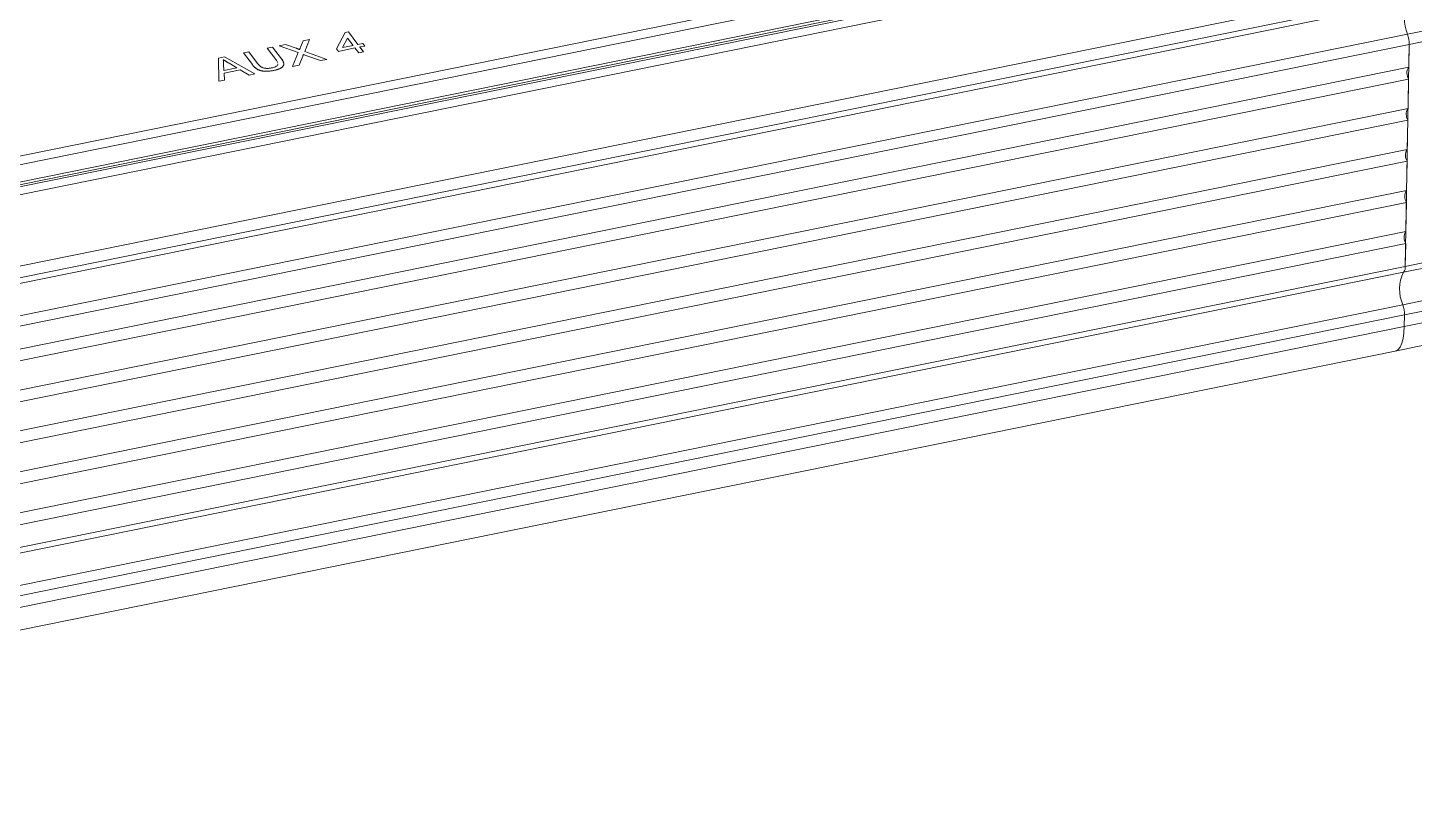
# Paper-space layout 'Sheet1' of a CAD drawing. Header units: millimetres. Extents: x 2 to 278, y 1 to 215.
# Drawn here: x 212.29 to 255.9, y 119.16 to 143.65 of the extents above; entities that cross this region are included whole.
import ezdxf

# ---------------------------------------------------------------- set-up
doc = ezdxf.new("R2010")
doc.units = ezdxf.units.MM

psp = doc.layouts.new('Sheet1')

# ---------------------------------------------------------------- linework, layer by layer
at = {"color": 8, "linetype": 'Continuous', "lineweight": 18}
for p, q in [((183.803, 133.886), (254.355, 148.195)), ((254.462, 147.945), (183.89, 133.633))]:
    psp.add_line(p, q, dxfattribs=at)
at = {"color": 7, "linetype": 'Continuous', "lineweight": 18}
for p, q in [((254.698, 147.451), (184.11, 133.135)), ((254.95, 147.419), (184.361, 133.103)), ((255.034, 147.367), (184.445, 133.052)), ((184.608, 132.837), (255.197, 147.153)), ((185.182, 130.704), (255.771, 145.02)), ((255.709, 144.467), (185.12, 130.151)), ((185.176, 130.336), (255.765, 144.652)), ((222.001, 142.989), (222.267, 143.495)), ((222.001, 142.989), (222.267, 143.495)), ((222.267, 143.495), (222.374, 143.517)), ((222.267, 143.495), (222.374, 143.517)), ((222.267, 143.495), (222.267, 143.495)), ((222.374, 143.517), (222.672, 143.125)), ((222.374, 143.517), (222.672, 143.125)), ((222.374, 143.517), (222.374, 143.517)), ((255.691, 143.446), (256.642, 143.639)), ((185.102, 129.131), (255.691, 143.446)), ((255.738, 143.126), (185.149, 128.81)), ((220.194, 143.084), (220.396, 143.125)), ((220.194, 143.084), (220.396, 143.125)), ((220.796, 142.867), (220.194, 143.084)), ((220.396, 143.125), (220.726, 143.006)), ((220.396, 143.125), (220.726, 143.006)), ((220.396, 143.125), (220.396, 143.125)), ((220.866, 143.034), (220.95, 143.237)), ((220.866, 143.034), (220.95, 143.237)), ((220.95, 143.237), (221.155, 143.279)), ((220.95, 143.237), (221.155, 143.279)), ((220.95, 143.237), (220.95, 143.237)), ((221.155, 143.279), (221, 142.907)), ((222.345, 143.323), (222.189, 143.027)), ((222.189, 143.027), (222.519, 143.094)), ((222.189, 143.027), (222.519, 143.094)), ((222.519, 143.094), (222.345, 143.323)), ((222.519, 143.094), (222.519, 143.094)), ((222.672, 143.125), (222.824, 143.156)), ((222.672, 143.125), (222.824, 143.156)), ((222.672, 143.125), (222.672, 143.125)), ((222.886, 143.074), (222.734, 143.044)), ((222.824, 143.156), (222.886, 143.074)), ((222.824, 143.156), (222.886, 143.074)), ((222.824, 143.156), (222.824, 143.156)), ((255.738, 143.126), (255.617, 136.144)), ((255.738, 143.126), (255.726, 142.406)), ((256.689, 143.318), (255.738, 143.126)), ((218.285, 142.697), (218.474, 142.735)), ((218.285, 142.697), (218.474, 142.735)), ((218.296, 141.965), (218.285, 142.697)), ((218.436, 142.642), (218.436, 142.643)), ((218.474, 142.735), (219.43, 142.195)), ((218.474, 142.735), (219.43, 142.195)), ((218.474, 142.735), (218.474, 142.735)), ((219.074, 142.857), (219.241, 142.891)), ((219.074, 142.857), (219.241, 142.891)), ((219.352, 142.491), (219.074, 142.857)), ((219.241, 142.891), (219.516, 142.529)), ((219.241, 142.891), (219.241, 142.891)), ((219.241, 142.891), (219.516, 142.529)), ((219.821, 143.008), (219.989, 143.042)), ((219.821, 143.008), (219.989, 143.042)), ((220.096, 142.646), (219.821, 143.008)), ((219.989, 143.042), (220.267, 142.676)), ((219.989, 143.042), (220.267, 142.676)), ((219.989, 143.042), (219.989, 143.042)), ((220.267, 142.676), (220.267, 142.676)), ((220.617, 142.435), (220.796, 142.867)), ((220.617, 142.435), (220.796, 142.867)), ((220.726, 143.006), (220.726, 143.006)), ((220.796, 142.867), (220.796, 142.867)), ((220.936, 142.753), (220.821, 142.477)), ((220.834, 142.958), (220.834, 142.958)), ((220.866, 143.034), (220.866, 143.034)), ((221, 142.907), (221.699, 142.655)), ((221, 142.907), (221.699, 142.655)), ((221, 142.907), (221, 142.907)), ((221.497, 142.614), (221.037, 142.78)), ((221.699, 142.655), (221.497, 142.614)), ((222.063, 142.907), (222.001, 142.989)), ((222.581, 143.013), (222.063, 142.907)), ((222.189, 143.027), (222.189, 143.027)), ((222.699, 142.858), (222.581, 143.013)), ((222.851, 142.889), (222.699, 142.858)), ((222.734, 143.044), (222.851, 142.889)), ((222.734, 143.043), (222.734, 143.044)), ((222.734, 143.043), (222.851, 142.888)), ((185.137, 128.09), (255.726, 142.406)), ((218.444, 142.509), (218.456, 142.308)), ((218.444, 142.508), (218.444, 142.509)), ((218.444, 142.508), (218.456, 142.308)), ((218.456, 142.308), (218.862, 142.39)), ((218.456, 142.308), (218.862, 142.39)), ((218.456, 142.308), (218.456, 142.308)), ((218.968, 142.327), (218.461, 142.224)), ((218.461, 142.224), (218.474, 142.001)), ((218.461, 142.224), (218.474, 142.001)), ((218.461, 142.224), (218.461, 142.224)), ((218.862, 142.39), (218.619, 142.534)), ((218.862, 142.39), (218.862, 142.39)), ((219.252, 142.159), (218.968, 142.327)), ((219.43, 142.195), (219.252, 142.159)), ((219.516, 142.529), (219.516, 142.529)), ((219.949, 142.384), (219.949, 142.385)), ((220.821, 142.477), (220.617, 142.435)), ((255.719, 142.033), (185.131, 127.717)), ((218.474, 142.001), (218.296, 141.965)), ((255.719, 142.033), (255.703, 141.114)), ((185.115, 126.798), (255.703, 141.114)), ((255.697, 140.74), (185.108, 126.425)), ((255.697, 140.74), (255.681, 139.821)), ((185.092, 125.505), (255.681, 139.821)), ((255.675, 139.448), (185.086, 125.132)), ((255.675, 139.448), (255.659, 138.529)), ((185.07, 124.213), (255.659, 138.529)), ((255.652, 138.156), (185.063, 123.84)), ((255.652, 138.156), (255.636, 137.236)), ((185.048, 122.92), (255.636, 137.236)), ((255.63, 136.863), (185.041, 122.547)), ((255.63, 136.863), (255.617, 136.144)), ((185.029, 121.828), (255.617, 136.144)), ((256.512, 136.151), (255.561, 135.958)), ((255.617, 136.144), (256.568, 136.336)), ((255.561, 135.958), (184.973, 121.642)), ((184.955, 120.622), (255.544, 134.938)), ((255.544, 134.938), (256.494, 135.131)), ((256.541, 134.81), (255.591, 134.617)), ((255.591, 134.617), (185.002, 120.301)), ((255.591, 134.617), (255.585, 134.25)), ((256.535, 134.442), (255.585, 134.25)), ((184.996, 119.934), (255.585, 134.25)), ((184.714, 119.164), (255.303, 133.48)), ((255.303, 133.48), (256.253, 133.673))]:
    psp.add_line(p, q, dxfattribs=at)
at = {"color": 7, "linetype": 'Continuous', "lineweight": 18, "flags": 128}
psp.add_lwpolyline([(255.585, 134.25), (255.574, 134.049), (255.548, 133.872), (255.509, 133.724), (255.457, 133.608), (255.393, 133.528), (255.319, 133.485), (255.303, 133.48)], dxfattribs=at)
psp.add_lwpolyline([(255.585, 134.25), (255.574, 134.049), (255.548, 133.872), (255.509, 133.724), (255.457, 133.608), (255.393, 133.528), (255.319, 133.485), (255.303, 133.48)], dxfattribs=at)
at = {"color": 7, "linetype": 'Continuous', "lineweight": 18}
for centre, radius, start, end in [((256.766, 143.938), 1.182, 153.4362, 204.5808), ((254.631, 143.127), 1.107, 359.9329, 16.7781), ((256.051, 142.223), 0.382, 151.798, 209.7846), ((256.029, 140.93), 0.382, 151.798, 209.7846), ((256.006, 139.638), 0.382, 151.798, 209.7846), ((255.984, 138.346), 0.382, 151.798, 209.7846), ((255.962, 137.053), 0.382, 151.798, 209.7846), ((255.385, 136.113), 0.234, 318.823, 7.6), ((256.619, 135.43), 1.182, 153.4362, 204.5808), ((254.484, 134.618), 1.107, 359.9329, 16.7781)]:
    psp.add_arc(centre, radius, start, end, dxfattribs=at)
for points, knots in [([(218.436, 142.643), (218.439, 142.632), (218.445, 142.61), (218.448, 142.576), (218.449, 142.542), (218.445, 142.52), (218.444, 142.509)], [0, 0, 0, 0, 0.247294, 0.495608, 0.746359, 1, 1, 1, 1]), ([(218.619, 142.534), (218.61, 142.539), (218.591, 142.55), (218.565, 142.566), (218.54, 142.581), (218.516, 142.595), (218.494, 142.608), (218.473, 142.62), (218.454, 142.632), (218.441, 142.639), (218.436, 142.643)], [0, 0, 0, 0, 0.153148, 0.299433, 0.436426, 0.565671, 0.686508, 0.799269, 0.903395, 1, 1, 1, 1]), ([(218.436, 142.642), (218.443, 142.617), (218.45, 142.591), (218.448, 142.564), (218.448, 142.563)], [0, 0, 0, 0, 0.9409, 1, 1, 1, 1]), ([(220.267, 142.676), (220.273, 142.668), (220.284, 142.653), (220.299, 142.631), (220.312, 142.609), (220.322, 142.589), (220.331, 142.569), (220.337, 142.551), (220.341, 142.533), (220.343, 142.517), (220.342, 142.501), (220.34, 142.485), (220.334, 142.469), (220.326, 142.454), (220.315, 142.439), (220.302, 142.424), (220.287, 142.41), (220.269, 142.396), (220.248, 142.382), (220.225, 142.369), (220.198, 142.357), (220.169, 142.345), (220.137, 142.334), (220.102, 142.324), (220.064, 142.314), (220.037, 142.308), (220.024, 142.306)], [0, 0, 0, 0, 0.054635, 0.106319, 0.15513, 0.201449, 0.24498, 0.285844, 0.324513, 0.360762, 0.395529, 0.430245, 0.464771, 0.499461, 0.534541, 0.570447, 0.607183, 0.644941, 0.683855, 0.723656, 0.76492, 0.808015, 0.852801, 0.899533, 0.948643, 1, 1, 1, 1]), ([(220.147, 142.551), (220.146, 142.557), (220.142, 142.59), (220.117, 142.621), (220.096, 142.646)], [0, 0, 0, 0, 0.188996, 1, 1, 1, 1]), ([(220.267, 142.676), (220.287, 142.649), (220.324, 142.599), (220.335, 142.545), (220.34, 142.519)], [0, 0, 0, 0, 0.52824, 1, 1, 1, 1]), ([(220.726, 143.006), (220.734, 143.003), (220.75, 142.997), (220.771, 142.989), (220.789, 142.982), (220.804, 142.976), (220.816, 142.97), (220.825, 142.965), (220.831, 142.961), (220.833, 142.959), (220.834, 142.958)], [0, 0, 0, 0, 0.209538, 0.393206, 0.554151, 0.689382, 0.80228, 0.889952, 0.956059, 1, 1, 1, 1]), ([(220.726, 143.006), (220.734, 143.003), (220.75, 142.997), (220.771, 142.989), (220.789, 142.982), (220.804, 142.975), (220.816, 142.97), (220.825, 142.965), (220.831, 142.961), (220.833, 142.959), (220.834, 142.958)], [0, 0, 0, 0, 0.209538, 0.393206, 0.554151, 0.689382, 0.80228, 0.889952, 0.956059, 1, 1, 1, 1]), ([(220.834, 142.958), (220.836, 142.963), (220.841, 142.974), (220.848, 142.991), (220.857, 143.012), (220.863, 143.026), (220.866, 143.034)], [0, 0, 0, 0, 0.195957, 0.428486, 0.696677, 1, 1, 1, 1]), ([(220.834, 142.958), (220.836, 142.963), (220.841, 142.974), (220.848, 142.991), (220.857, 143.012), (220.863, 143.026), (220.866, 143.034)], [0, 0, 0, 0, 0.195957, 0.428486, 0.696677, 1, 1, 1, 1]), ([(220.959, 142.808), (220.957, 142.802), (220.952, 142.791), (220.946, 142.776), (220.941, 142.763), (220.938, 142.756), (220.936, 142.753)], [0, 0, 0, 0, 0.326889, 0.6017543, 0.8252208, 1, 1, 1, 1]), ([(221.037, 142.78), (221.024, 142.785), (220.998, 142.794), (220.972, 142.803), (220.959, 142.808)], [0, 0, 0, 0, 0.505782, 1, 1, 1, 1]), ([(220.024, 142.306), (220.01, 142.303), (219.984, 142.298), (219.945, 142.292), (219.907, 142.287), (219.87, 142.283), (219.834, 142.281), (219.799, 142.28), (219.766, 142.28), (219.733, 142.282), (219.702, 142.285), (219.672, 142.289), (219.643, 142.295), (219.615, 142.301), (219.589, 142.309), (219.563, 142.319), (219.539, 142.329), (219.516, 142.341), (219.494, 142.354), (219.473, 142.369), (219.451, 142.385), (219.431, 142.403), (219.41, 142.423), (219.39, 142.444), (219.37, 142.467), (219.358, 142.482), (219.352, 142.491)], [0, 0, 0, 0, 0.0497117, 0.0968594, 0.1421738, 0.1857517, 0.2272213, 0.2670725, 0.3056902, 0.3429974, 0.3793736, 0.4149998, 0.4498136, 0.4845393, 0.519007, 0.5537138, 0.5890849, 0.6250984, 0.6626302, 0.7026959, 0.7451787, 0.7905047, 0.8382417, 0.8892909, 0.9431958, 1, 1, 1, 1]), ([(219.516, 142.529), (219.521, 142.522), (219.531, 142.51), (219.546, 142.491), (219.562, 142.475), (219.576, 142.46), (219.591, 142.446), (219.606, 142.434), (219.62, 142.423), (219.638, 142.411), (219.664, 142.399), (219.697, 142.386), (219.733, 142.378), (219.773, 142.372), (219.815, 142.37), (219.858, 142.372), (219.903, 142.376), (219.933, 142.382), (219.949, 142.385)], [0, 0, 0, 0, 0.068135, 0.131468, 0.1905, 0.245259, 0.295423, 0.34111, 0.382793, 0.420186, 0.489598, 0.556289, 0.623734, 0.692408, 0.763567, 0.837381, 0.915932, 1, 1, 1, 1]), ([(219.516, 142.529), (219.521, 142.522), (219.531, 142.51), (219.546, 142.491), (219.562, 142.475), (219.576, 142.459), (219.591, 142.446), (219.606, 142.434), (219.62, 142.423), (219.638, 142.411), (219.664, 142.399), (219.697, 142.386), (219.733, 142.378), (219.773, 142.372), (219.815, 142.37), (219.858, 142.371), (219.903, 142.376), (219.933, 142.382), (219.949, 142.384)], [0, 0, 0, 0, 0.068135, 0.131468, 0.1905, 0.245259, 0.295423, 0.34111, 0.382793, 0.420186, 0.489598, 0.556289, 0.623734, 0.692408, 0.763567, 0.837381, 0.915932, 1, 1, 1, 1]), ([(219.949, 142.385), (219.995, 142.395), (220.065, 142.412), (220.132, 142.451), (220.162, 142.486), (220.155, 142.509), (220.152, 142.518)], [0, 0, 0, 0, 0.424241, 0.636491, 0.848189, 1, 1, 1, 1]), ([(219.949, 142.384), (219.995, 142.395), (220.065, 142.412), (220.132, 142.451), (220.162, 142.486), (220.155, 142.509), (220.152, 142.518)], [0, 0, 0, 0, 0.424241, 0.636491, 0.848189, 1, 1, 1, 1])]:
    psp.add_open_spline(points, degree=3, knots=knots, dxfattribs=at)

doc.saveas('drawing.dxf')
